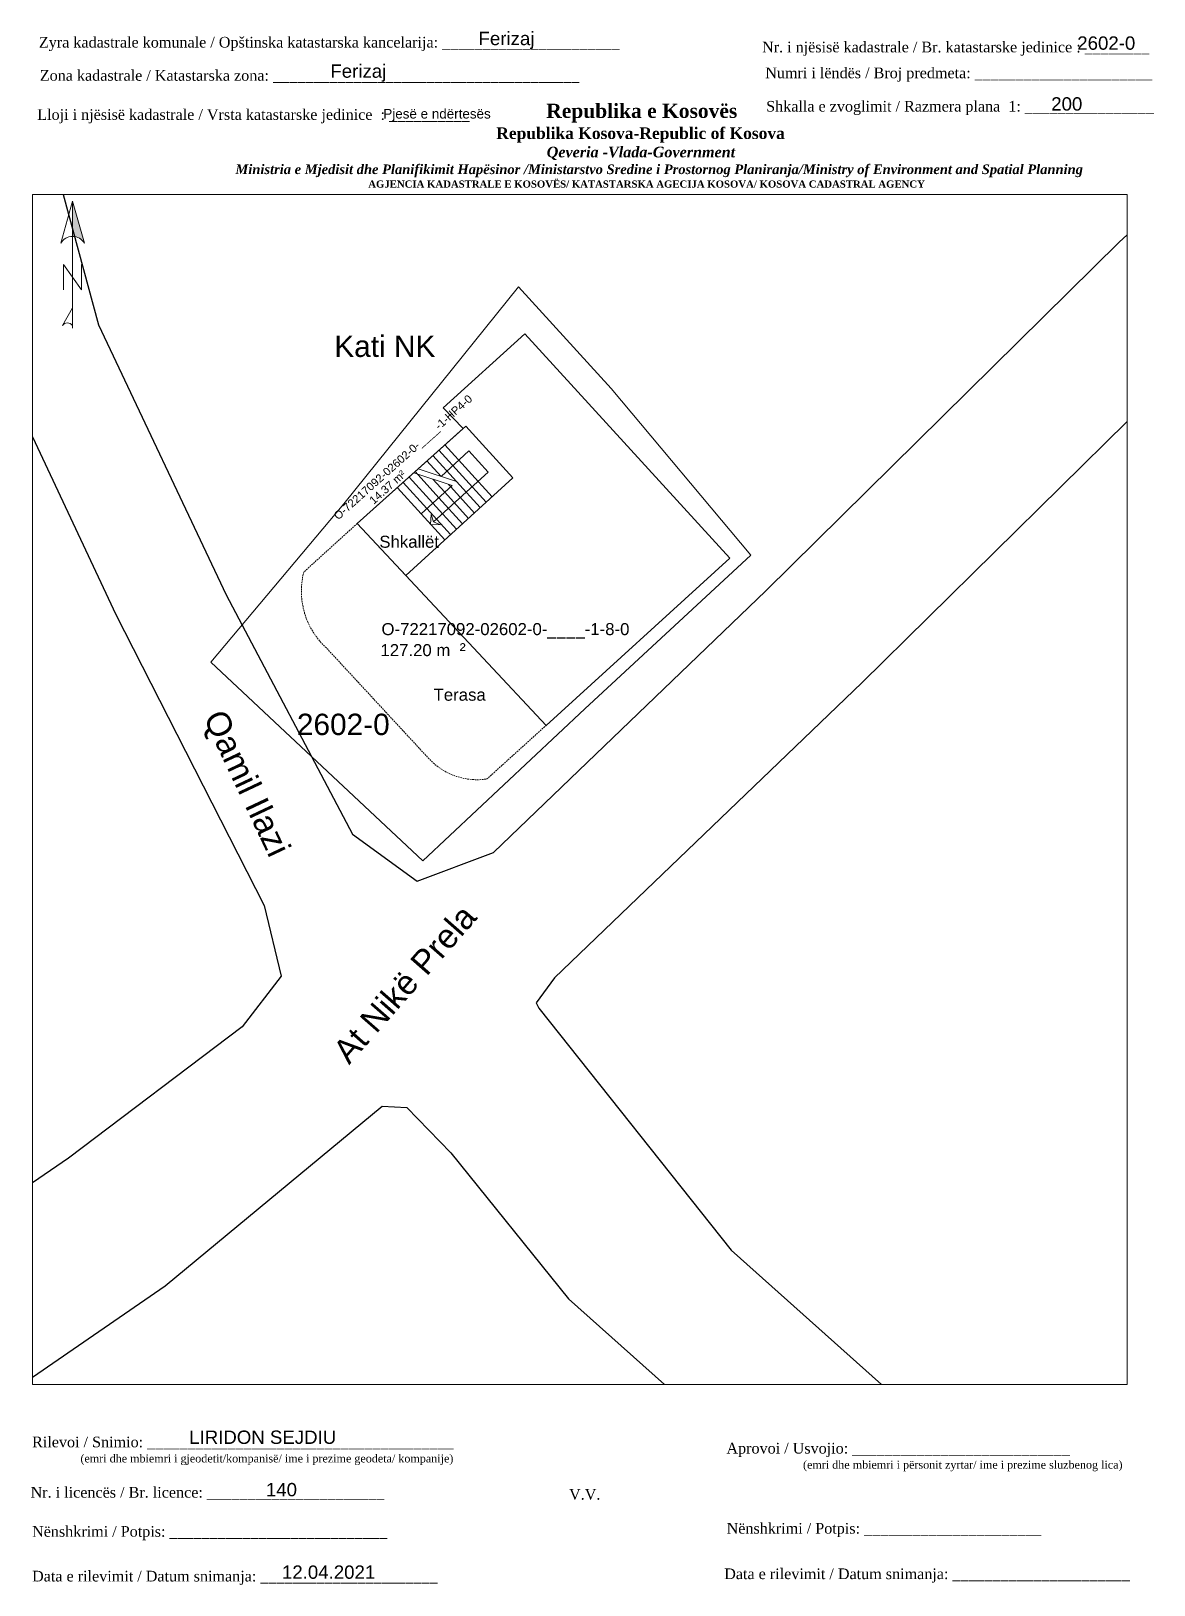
# Paper-space layout 'kati-nk-nj' of a CAD drawing. Header units: metres, sheet in millimetres. Extents: x 0 to 211, y 0 to 291.
# The model-space entities are those that its viewports show. They can reach past a viewport. Long polylines and large blocks are cut down to what shows.
import ezdxf
from ezdxf.enums import TextEntityAlignment as Align

# ---------------------------------------------------------------- set-up
doc = ezdxf.new("R2010")
doc.units = ezdxf.units.M
doc.linetypes.add('DASHED', pattern=[0.75, 0.5, -0.25])
doc.layers.get('0').update_dxf_attribs({"lineweight": 0})
for name, color, linetype in [('Asfallt', 8, 'Continuous'), ('Etazha', 7, 'Continuous'), ('Nr Parceles Baze', 7, 'Continuous')]:
    doc.layers.add(name, color=color, linetype=linetype)
for name, color, linetype, lineweight in [('emrat e rrugeve', 7, 'Continuous', 0), ('kati 3', 7, 'Continuous', 0), ('kati 3 terasa', 7, 'DASHED', 0), ('Korniza e jashtme', 7, 'Continuous', 0), ('Korniza e jashtme txt', 7, 'Continuous', 0), ('Muret', 7, 'Continuous', 0), ('Parcela baze', 7, 'Continuous', 0)]:
    doc.layers.add(name, color=color, linetype=linetype, lineweight=lineweight)
doc.styles.get("Standard").update_dxf_attribs({"font": 'arial.ttf'})

# ---------------------------------------------------------------- blocks, each defined once
blk = doc.blocks.new('*U62')
at = {"linetype": 'ByBlock', "lineweight": -2}
blk.add_hatch(color=0, dxfattribs=at).paths.add_polyline_path([(0, 562), (0, 301, -0.269143), (87, 250)])
at = {"color": 0, "linetype": 'ByBlock', "lineweight": -2}
for points in [[(87, 250, 0.580323), (-87, 250), (0, 562), (87, 250), (0, 562), (0, 300)], [(0, -356, 0.5), (-75, -356), (0, -225)]]:
    blk.add_lwpolyline(points, format="xyb", dxfattribs=at)
for points in [[(0, -375), (0, 562)], [(-66, -94), (-66, 94), (66, -94), (66, 94)]]:
    blk.add_lwpolyline(points, dxfattribs=at)

msp = doc.modelspace()

# ---------------------------------------------------------------- linework, layer by layer
at = {"layer": 'Asfallt'}
for points, elevation in [([(7513112.553, 4691749.169), (7513119.586, 4691723.213), (7513124.365, 4691713.098), (7513129.1, 4691704.123), (7513131.532, 4691702.371), (7513134.384, 4691703.44), (7513144.601, 4691713.246), (7513157.838, 4691726.317), (7513179.927, 4691745.411)], 574.59), ([(7513112.553, 4691749.169), (7513119.586, 4691723.213), (7513124.365, 4691713.098), (7513129.1, 4691704.123), (7513131.532, 4691702.371), (7513134.384, 4691703.44), (7513144.601, 4691713.246), (7513157.838, 4691726.317), (7513179.927, 4691745.411)], 574.59), ([(7513108.735, 4691748.134), (7513115.96, 4691721.468), (7513120.229, 4691712.364), (7513125.791, 4691701.453), (7513126.424, 4691698.811), (7513124.972, 4691696.911), (7513118.464, 4691691.986), (7513101.197, 4691680.127)], 574.641), ([(7513108.735, 4691748.134), (7513115.96, 4691721.468), (7513120.229, 4691712.364), (7513125.791, 4691701.453), (7513126.424, 4691698.811), (7513124.972, 4691696.911), (7513118.464, 4691691.986), (7513101.197, 4691680.127)], 574.641), ([(7513183.203, 4691741.621), (7513161.27, 4691722.668), (7513148.195, 4691709.801), (7513136.672, 4691698.744), (7513135.986, 4691697.808), (7513136.091, 4691697.604), (7513143.3, 4691688.534), (7513163.15, 4691670.785)], 575.009), ([(7513183.203, 4691741.621), (7513161.27, 4691722.668), (7513148.195, 4691709.801), (7513136.672, 4691698.744), (7513135.986, 4691697.808), (7513136.091, 4691697.604), (7513143.3, 4691688.534), (7513163.15, 4691670.785)], 575.009), ([(7513104.59, 4691675.186), (7513122.085, 4691687.202), (7513130.218, 4691693.937), (7513131.144, 4691693.888), (7513132.795, 4691692.189), (7513137.197, 4691686.719), (7513159.536, 4691666.744)], 574.229)]:
    msp.add_lwpolyline(points, dxfattribs=dict(at, elevation=elevation))
at = {"layer": 'kati 3', "elevation": 629.3, "flags": 128}
msp.add_lwpolyline([(7513129.28, 4691715.768), (7513136.36, 4691708.202), (7513143.253, 4691714.464), (7513135.568, 4691722.874), (7513132.501, 4691720.099), (7513133.257, 4691719.323)], close=True, dxfattribs=at)
at = {"layer": 'kati 3 terasa', "ltscale": 3, "elevation": 629.3, "flags": 128}
msp.add_lwpolyline([(7513129.28, 4691715.768), (7513127.698, 4691714.331), (7513127.278, 4691713.948, 0.27925), (7513128.142, 4691711.089), (7513132.024, 4691706.895, 0.238515), (7513134.144, 4691706.194), (7513134.631, 4691706.635), (7513136.36, 4691708.202)], format="xyb", dxfattribs=at)
at = {"layer": 'Muret'}
for p, q in [((7513132.562, 4691718.722, 623.174), (7513134.338, 4691716.768, 623.174)), ((7513131.896, 4691718.116, 623.174), (7513132.424, 4691717.535, 623.174)), ((7513132.118, 4691718.318, 623.174), (7513133.893, 4691716.364, 623.174)), ((7513132.34, 4691718.52, 623.174), (7513134.115, 4691716.566, 623.174)), ((7513131.401, 4691717.666, 623.174), (7513132.836, 4691717.187, 623.174)), ((7513131.452, 4691717.713, 623.174), (7513132.34, 4691716.736, 623.174)), ((7513131.57, 4691717.82, 623.174), (7513133.006, 4691717.341, 623.174)), ((7513130.786, 4691717.108, 623.174), (7513131.674, 4691716.131, 623.174)), ((7513131.008, 4691717.31, 623.174), (7513131.896, 4691716.333, 623.174)), ((7513131.23, 4691717.511, 623.174), (7513132.118, 4691716.534, 623.174)), ((7513131.674, 4691716.131, 623.174), (7513132.836, 4691717.187, 623.174)), ((7513132.117, 4691717.427, 623.174), (7513132.562, 4691716.938, 623.174)), ((7513132.562, 4691716.938, 623.174), (7513133.449, 4691715.961, 623.174)), ((7513132.699, 4691717.233, 623.174), (7513132.784, 4691717.139, 623.174)), ((7513132.784, 4691717.139, 623.174), (7513133.671, 4691716.162, 623.174)), ((7513132.118, 4691716.534, 623.174), (7513133.005, 4691715.557, 623.174)), ((7513132.34, 4691716.736, 623.174), (7513133.227, 4691715.759, 623.174)), ((7513131.674, 4691716.131, 623.174), (7513132.561, 4691715.154, 623.174)), ((7513131.896, 4691716.333, 623.174), (7513132.783, 4691715.356, 623.174))]:
    msp.add_line(p, q, dxfattribs=at)
at = {"layer": 'Muret', "elevation": 623.174, "flags": 128}
msp.add_lwpolyline([(7513135.115, 4691717.474), (7513131.098, 4691713.825), (7513129.28, 4691715.768), (7513133.355, 4691719.411)], close=True, dxfattribs=at)
at = {"layer": 'Muret', "elevation": 623.174}
for points in [[(7513132.424, 4691717.535), (7513133.47, 4691718.486), (7513134.189, 4691717.694), (7513132.135, 4691715.828)], [(7513132.033, 4691715.735), (7513132.051, 4691716.101), (7513132.135, 4691715.828)], [(7513132.033, 4691715.735), (7513132.4, 4691715.717), (7513132.135, 4691715.828)]]:
    msp.add_lwpolyline(points, dxfattribs=at)
at = {"layer": 'Parcela baze', "linetype": 'Continuous', "elevation": 574.793}
msp.add_lwpolyline([(7513137.819, 4691708.828), (7513144.039, 4691714.578), (7513138.8, 4691720.827), (7513135.33, 4691724.637), (7513128.779, 4691716.508), (7513123.799, 4691710.569), (7513131.739, 4691703.129), (7513137.819, 4691708.828)], close=True, dxfattribs=at)
msp.add_lwpolyline([(7513137.819, 4691708.828), (7513144.039, 4691714.578), (7513138.8, 4691720.827), (7513135.33, 4691724.637), (7513128.779, 4691716.508), (7513123.799, 4691710.569), (7513131.739, 4691703.129), (7513137.819, 4691708.828)], close=True, dxfattribs=at)

# ---------------------------------------------------------------- texts
at = {"layer": 'emrat e rrugeve'}
for s, rotation, p in [('Qamil Ilazi', 295.24245, (7513125.161, 4691706.038)), ('At Nikë Prela', 48.75369, (7513131.056, 4691698.517))]:
    msp.add_text(s, height=0.9, rotation=rotation, dxfattribs=at).set_placement(p, align=Align.MIDDLE_CENTER)
at = {"layer": 'Etazha'}
for s, height, p in [('Kati NK', 0.8, (7513128.421, 4691722.011)), ('Shkallët', 0.45, (7513130.111, 4691714.86)), ('O-72217092-02602-0-____-1-8-0', 0.45, (7513130.189, 4691711.586)), ('127.20 m', 0.45, (7513130.151, 4691710.798)), ('²', 0.487, (7513133.122, 4691710.798)), ('Terasa', 0.45, (7513132.143, 4691709.127))]:
    msp.add_text(s, height=height, dxfattribs=at).set_placement(p)
for s, p in [('O-72217092-02602-0-____-1-HP4-0', (7513128.566, 4691715.883, 623.174)), ('14.37 m²', (7513129.9, 4691716.467, 623.174))]:
    msp.add_text(s, height=0.3, rotation=41.7438, dxfattribs=at).set_placement(p)
at = {"layer": 'Nr Parceles Baze'}
msp.add_text('2602-0', height=0.8, dxfattribs=at).set_placement((7513128.759, 4691708.241, -45.319), align=Align.MIDDLE_CENTER)

psp = doc.layouts.new('kati-nk-nj')

# ---------------------------------------------------------------- block references
at = {"xscale": 0.0254, "yscale": 0.0254, "zscale": 0.0254}
psp.add_blockref('*U62', (7.95, 245.33), dxfattribs=at)

# ---------------------------------------------------------------- texts
at = {"layer": 'Korniza e jashtme txt'}
for s, p in [('LIRIDON SEJDIU', (29.81, 26.72)), ('140', (44.19, 16.9)), ('12.04.2021', (47.2, 1.44))]:
    psp.add_text(s, height=2.5, dxfattribs=at).set_placement(p)
for s, insert, char_height, width, attachment_point in [('Ferizaj', (84.04, 291.31), 2.5, 19.3474, 1), ('{\\fTimes New Roman|b0|i0|c0|p18; Zyra kadastrale komunale / Opštinska katastarska kancelarija: ______________________}', (0.89, 290.36), 2, 114.6874, 1), ('{\\fTimes New Roman|b0|i0|c0|p18;Nr. i njësisë kadastrale / Br. katastarske jedinice : ________}', (137.18, 289.46), 2, 98.5379, 1), ('2602-0', (196.26, 290.45), 2.5, 23.5616, 1), ('Ferizaj', (56.27, 285.2), 2.5, 40.037, 1), ('{\\fTimes New Roman|b0|i0|c0|p18; Zona kadastrale / Katastarska zona: ______________________________________}', (1.06, 284.14), 2, 101.8807, 1), ('{\\fTimes New Roman|b0|i0|c0|p18; Numri i lëndës / Broj predmeta: ______________________}', (137.03, 284.61), 2, 83.344, 1), ('{\\fTimes New Roman|b0|i0|c0|p18; Lloji i njësisë kadastrale / Vrsta katastarske jedinice  : __________ }', (0.58, 276.81), 2, 108.0893, 1), ('\\pi77.297;{\\fBook Antiqua|b1|i0|c0|p18;\\H1.333x;Republika e Kosovës\\fTimes New Roman|b1|i0|c0|p18;\\P\\pi67.927;\\fBook Antiqua|b1|i0|c0|p18;\\H0.8125x;Republika Kosova-Republic of Kosova\\fTimes New Roman|b1|i0|c0|p18;\\P\\pi77.378;\\fBook Antiqua|b1|i1|c0|p18;\\H0.9233x;Qeveria -Vlada-Government \\P\\pi13.032,l6,t23.033;\\fTimes New Roman|b1|i1|c0|p18;\\H0.9x;Ministria e Mjedisit dhe Planifikimit Hapësinor /Ministarstvo Sredine i Prostornog Planiranja/Ministry of Environment and Spatial Planning\\P\\pi43.931,l0,tz;\\fBook Antiqua|b1|i0|c0|p18;\\H0.7406x;AGJENCIA KADASTRALE E KOSOVËS/ KATASTARSKA AGECIJA KOSOVA/ KOSOVA CADASTRAL AGENCY}', (19.44, 277.84), 2, 191.8237, 1), ('Pjesë e ndërtesës', (66.2, 276.86), 1.8, 22.3764, 1), ('{\\fTimes New Roman|b0|i0|c0|p18; Shkalla e zvoglimit / Razmera plana  1: ________________}', (137.2, 278.36), 2, 98.5379, 1), ('200', (191.38, 279.05), 2.5, 19.3474, 1), ('{\\fTimes New Roman|b0|i0|c0|p18; Rilevoi / Snimio: ______________________________________\\P             \\H0.75x;(emri dhe mbiemri i gjeodetit/kompanisë/ ime i prezime geodeta/ kompanije)}', (-0.39, 28.08), 2, 87.3883, 1), ('{\\fTimes New Roman|b0|i0|c0|p18; Aprovoi / Usvojio: ___________________________\\P                    \\H0.75x;(emri dhe mbiemri i përsonit zyrtar/ ime i prezime sluzbenog lica)}', (129.75, 26.91), 2, 83.344, 1), ('{\\fTimes New Roman|b0|i0|c0|p18; Nr. i licencës / Br. licence: ______________________\\P                                }', (-0.67, 18.65), 2, 83.344, 1), ('{\\fTimes New Roman|b0|i0|c0|p18;V.V.                                 }', (101.01, 18.27), 2, 9.4297, 1), ('{\\fTimes New Roman|b0|i0|c0|p18; Nënshkrimi / Potpis: ______________________\\P                                 }', (189.53, 11.9), 2, 83.344, 3), ('{\\fTimes New Roman|b0|i0|c0|p18; Nënshkrimi / Potpis: ___________________________\\P                                 }', (-0.39, 11.32), 2, 83.344, 1), ('{\\fTimes New Roman|b0|i0|c0|p18; Data e rilevimit / Datum snimanja: ______________________\\P                                 }', (-0.39, 2.94), 2, 83.344, 1), ('{\\fTimes New Roman|b0|i0|c0|p18; Data e rilevimit / Datum snimanja: ______________________\\P                                 }', (206.1, 3.38), 2, 83.344, 3)]:
    psp.add_mtext(s, dxfattribs=dict(at, insert=insert, char_height=char_height, width=width, attachment_point=attachment_point))

# ---------------------------------------------------------------- viewports
at = {"layer": 'Korniza e jashtme', "view_target_point": (7499131.095, 4689980.516), "view_twist_angle": 360}
psp.add_viewport(center=(103.03, 149.32), size=(205.19, 222.973), view_center_point=(14006.531, 1725.281), view_height=44.5946, dxfattribs=at)

doc.saveas('drawing.dxf')
